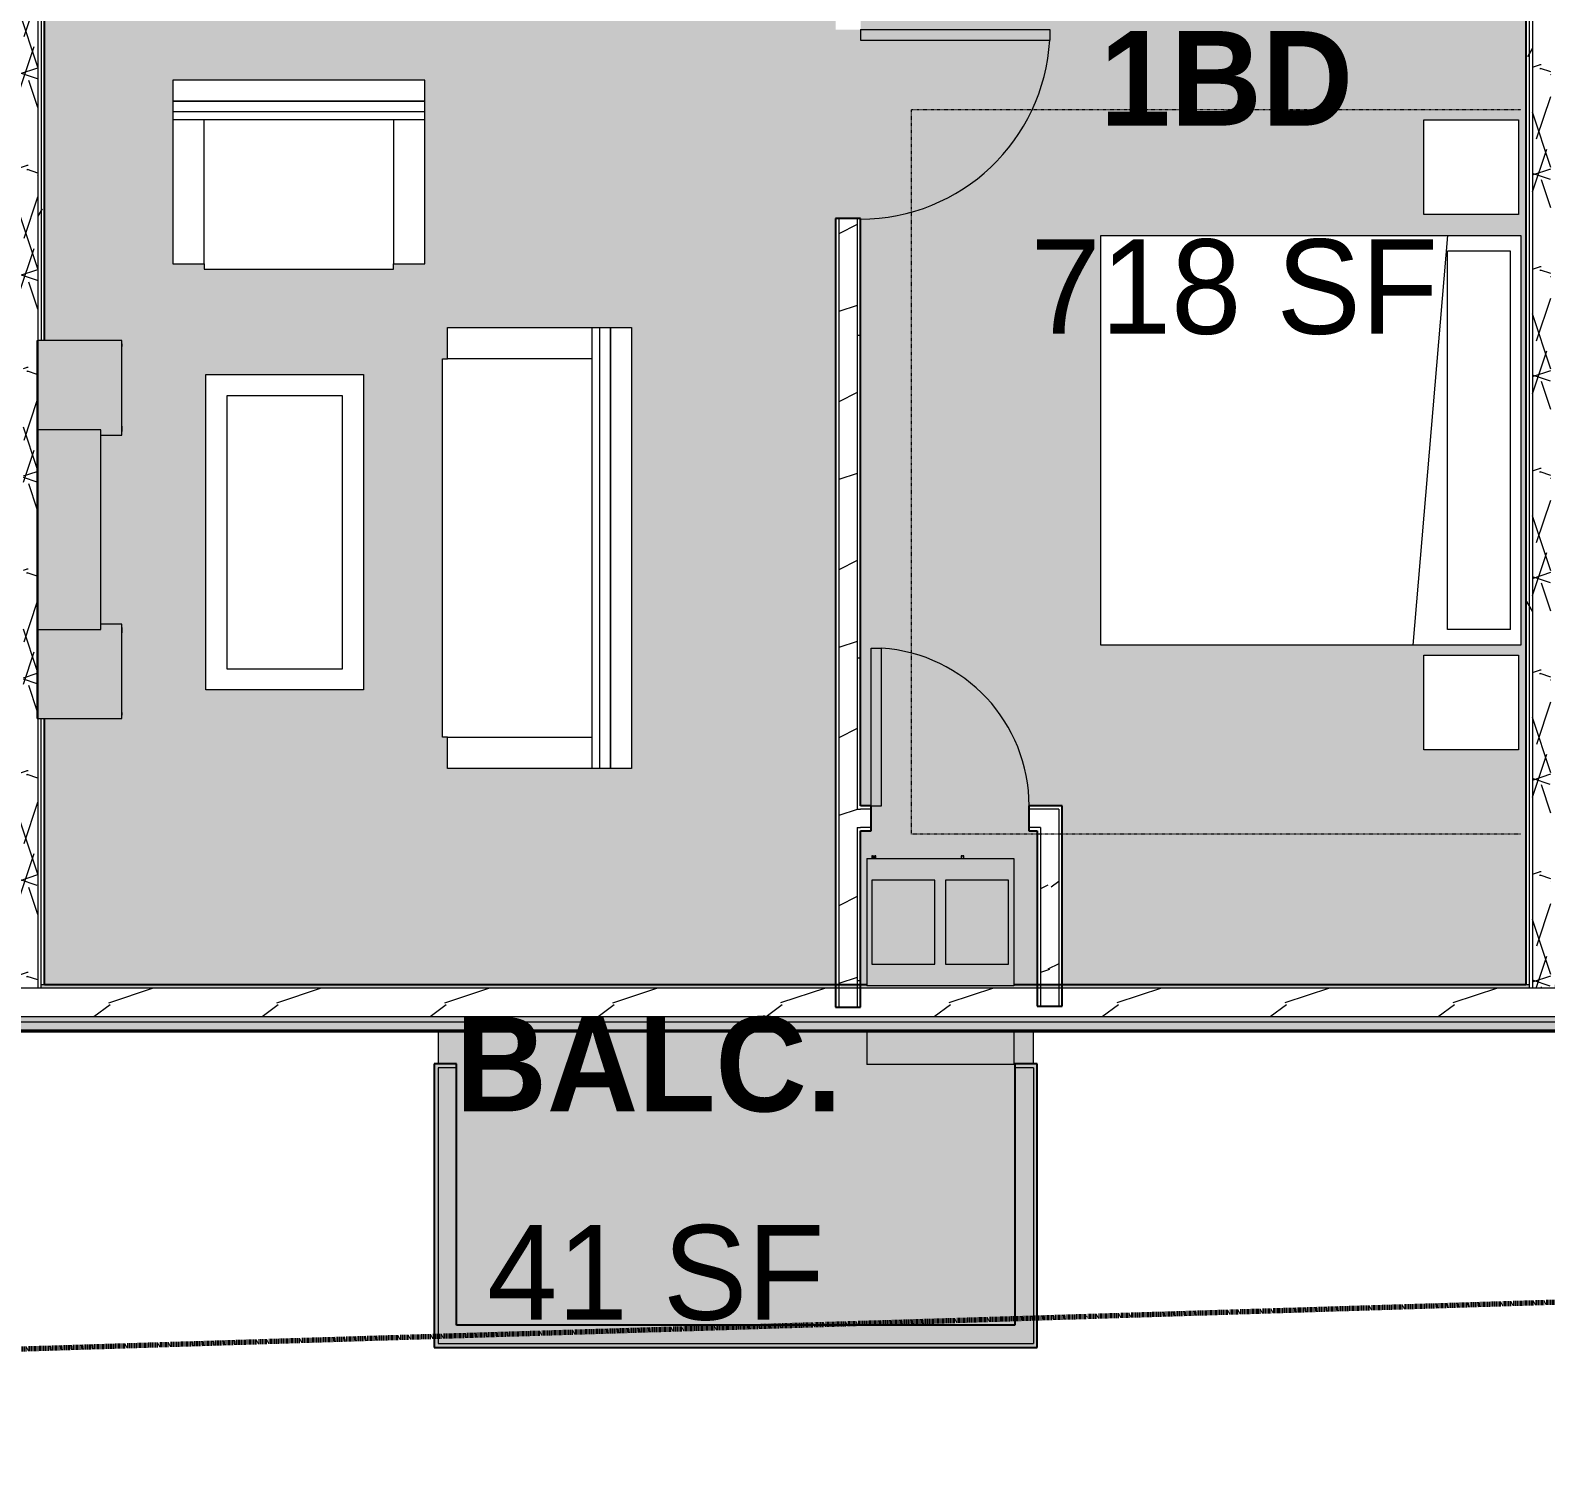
# Model space of a CAD drawing. Header units: inches. Extents: x -4414 to -113, y 9396 to 12816.
# Drawn here: x -3136.8 to -2848.3, y 9891.7 to 10165 of the extents above; entities that cross this region are included whole.
import ezdxf

# ---------------------------------------------------------------- set-up
doc = ezdxf.new("R2010")
doc.units = ezdxf.units.IN
doc.header["$MEASUREMENT"] = 0
doc.linetypes.add('Dash 1_16_', pattern=[0.125, 0.0625, -0.0625])
doc.linetypes.add('Double Dash 3_8_', pattern=[1, 0.375, -0.125, 0.125, -0.125, 0.125, -0.125])
for name, color, linetype, lineweight in [('0-1', 7, 'Continuous', 5), ('0-2', 7, 'Continuous', 9), ('A-AREA-IDEN', 2, 'Continuous', 9), ('A-AREA-PATT-6', 41, 'Continuous', 9), ('A-DOOR-1', 7, 'Continuous', 9), ('A-DOOR-2', 90, 'Continuous', 13), ('A-FLOR', 192, 'Continuous', 9), ('A-FLOR-3', 192, 'Continuous', 5), ('A-WALL', 113, 'Continuous', 9), ('A-WALL-3', 250, 'Continuous', 25), ('A-WALL-4', 7, 'Continuous', 9), ('A-WALL-5', 113, 'Continuous', 5), ('A-WALL-6', 113, 'Continuous', 25), ('A-WALL-PATT-1', 8, 'Continuous', 9), ('A-WALL-PATT-2', 7, 'Continuous', 9), ('A-WALL-PATT-3', 111, 'Continuous', 9), ('C-PROP-LINE', 91, 'Double Dash 3_8_', 70), ('I-FURN', 30, 'Continuous', 9), ('I-FURN-1', 7, 'Continuous', 9), ('I-FURN-3', 8, 'Continuous', 9), ('I-FURN-HDLN-1', 9, 'Dash 1_16_', 9), ('I-WALL-1', 2, 'Continuous', 25), ('M-EQPM-1', 8, 'Continuous', 9), ('M-EQPM-2', 7, 'Continuous', 9)]:
    doc.layers.add(name, color=color, linetype=linetype, lineweight=lineweight)
doc.layers.add('A-AREA-PATT-1', color=7, linetype='Continuous', lineweight=9, transparency=0.9)
doc.styles.add('Century Gothic', font='ufonts.com_century-gothic.ttf', dxfattribs={"height": 18})
doc.styles.add('Century Gothic_B', font='GOTHICB.TTF', dxfattribs={"height": 18})
pattern_1 = [(0, (0, 0), (61.44, 15.36), [2.534, -43.546, 2.534, -43.546, -245.76]), (0, (0, 0), (61.44, 15.36), [-92.16, 2.534, -89.626, 2.534, -43.546, -107.52]), (0, (0, 0), (61.44, 15.36), [-230.4, 2.534, -28.186, 2.534, -74.266]), (120, (23.04, 7.68), (-44.02215, 45.5286), [2.534, -43.546, 2.534, -43.546, -245.76]), (120, (23.04, 7.68), (-44.02215, 45.5286), [-92.16, 2.534, -89.626, 2.534, -43.546, -107.52]), (120, (23.04, 7.68), (-44.02215, 45.5286), [-230.4, 2.534, -28.186, 2.534, -74.266]), (240, (30.72, 38.4), (-17.41785, -60.8886), [2.534, -43.546, 2.534, -43.546, -245.76]), (240, (30.72, 38.4), (-17.41785, -60.8886), [-92.16, 2.534, -89.626, 2.534, -43.546, -107.52]), (240, (30.72, 38.4), (-17.41785, -60.8886), [-230.4, 2.534, -28.186, 2.534, -74.266])]
pattern_2 = [(216.87, (12.795, 31.987), (95.9612857, 63.9749714), [15.994, -143.942]), (206.565, (31.987, 22.391), (-31.986981, -31.986924), [35.763, -35.763]), (198.435, (31.987, 6.397), (-63.974746, -31.987128), [20.231, -80.922])]
pattern_3 = [(161.57, (0.96, 0.96), (-7.6802237, -0.0009796), [0, -54.643, 6.067, 0]), (18.43, (-0.96, 0.96), (-7.6802237, 0.0009796), [0, -54.643, 6.067, 0]), (108.43, (0.96, 0.96), (3.8382953, -19.2013653), [18.211, -42.499]), (71.57, (-0.96, 0.96), (3.8382953, 19.2013653), [18.211, -42.499])]

# ---------------------------------------------------------------- blocks, each defined once
blk = doc.blocks.new('Bed-Standard - King 78_ x 80_-V8-FLOOR PLAN - 3RD FLOOR')
at = {"layer": 'I-FURN-1'}
for p, q in [((-28.31, 41.8), (49.69, 41.8)), ((-28.31, -38.2), (-28.31, 41.8)), ((49.69, 41.8), (49.69, -38.2)), ((49.69, -24.2), (-28.31, -17.63)), ((-25.31, -24.2), (46.69, -24.2)), ((-25.31, -36.2), (-25.31, -24.2)), ((46.69, -36.2), (46.69, -24.2)), ((-25.31, -36.2), (46.69, -36.2)), ((49.69, -38.2), (-28.31, -38.2))]:
    blk.add_line(p, q, dxfattribs=at)
at = {"layer": 'I-FURN-HDLN-1'}
for p, q in [((-64.31, 77.8), (73.69, 77.8)), ((-64.31, -38.2), (-64.31, 77.8)), ((73.69, 77.8), (73.69, -38.2))]:
    blk.add_line(p, q, dxfattribs=at)
blk = doc.blocks.new('Table-Night Stand - 18_ x 18_ x 24_-1372838-FLOOR PLAN - 3RD FLOOR')
at = {"layer": 'I-FURN-1'}
for p, q in [((0.15, 0), (18.15, 0)), ((0.15, -18), (0.15, 0)), ((18.15, 0), (18.15, -18)), ((18.15, -18), (0.15, -18))]:
    blk.add_line(p, q, dxfattribs=at)
blk = doc.blocks.new('Single-Flush - 36_ x 84_-1372824-FLOOR PLAN - 3RD FLOOR')
at = {"layer": 'A-DOOR-1'}
blk.add_arc((18, -2.37), 36.07, 180, 266.8211, dxfattribs=at)
at = {"layer": 'A-DOOR-2'}
for p, q in [((16, -2.37), (16, -38.39)), ((18, -2.37), (16, -2.37)), ((18, -2.37), (18, -38.39)), ((18, -38.39), (16, -38.39))]:
    blk.add_line(p, q, dxfattribs=at)
blk = doc.blocks.new('HVAC_SPVU_AlliedAir_MGE4 - HVAC_SPVU_AlliedAir_MGE4-V24-FLOOR PLAN - 3RD FLOOR')
at = {"layer": 'M-EQPM-1'}
h = blk.add_hatch(color=256, dxfattribs=at)
h.paths.add_polyline_path([(-14, -12.12), (14, -12.12), (14, 12.13), (-14, 12.13), (-14, -9.12)], flags=0)
h.paths.add_polyline_path([(1, -8), (1, 8), (13, 8), (13, -8), (1.09, -8)], flags=0)
h.paths.add_polyline_path([(-1, -8), (-13, -8), (-13, 8), (-1, 8)], flags=0)
for points in [[(-12.89, 12.13), (-12.36, 12.13), (-12.44, 12.63), (-12.89, 12.63), (-12.89, 12.41)], [(4.25, 12.13), (4.31, 12.13), (4.25, 12.63), (4.19, 12.63), (4.19, 12.13)], [(-14, -27.12), (14, -27.12), (14, -20.81), (-14, -20.81)]]:
    blk.add_hatch(color=256, dxfattribs=at).paths.add_polyline_path(points, flags=0)
h = blk.add_hatch(color=256, dxfattribs=at)
h.paths.add_polyline_path([(-1, -8), (-1, 8), (-13, 8), (-13, -8)], flags=0)
h.paths.add_polyline_path([(1, -8), (13, -8), (13, 8), (1, 8)], flags=0)
at = {"layer": 'M-EQPM-2'}
for p, q in [((-14, 12.13), (14, 12.13)), ((-14, 12.13), (-14, -12.12)), ((-13, 12.63), (-13, 12.13)), ((-12.89, 12.63), (-13, 12.63)), ((-13, 12.63), (-12.25, 12.63)), ((-12.25, 12.63), (-12.36, 12.63)), ((-12.25, 12.13), (-12.25, 12.63)), ((4, 12.63), (4, 12.13)), ((4.19, 12.63), (4, 12.63)), ((4, 12.63), (4.5, 12.63)), ((4.5, 12.63), (4.31, 12.63)), ((4.5, 12.13), (4.5, 12.63)), ((14, 12.13), (14, -12.12)), ((-1, 8), (-13, 8)), ((-13, 8), (-13, -8)), ((-1, -8), (-1, 8)), ((13, 8), (1, 8)), ((1, 8), (1, -8)), ((13, -8), (13, 8)), ((-13, -8), (-1, -8)), ((1, -8), (13, -8)), ((14, -12.12), (-14, -12.12)), ((-14, -20.81), (-14, -27.12)), ((14, -20.81), (14, -27.12)), ((14, -27.12), (-14, -27.12))]:
    blk.add_line(p, q, dxfattribs=at)
blk = doc.blocks.new('Single-Flush - 30_ x 80_-1421383-FLOOR PLAN - 3RD FLOOR')
at = {"layer": 'A-DOOR-1'}
blk.add_arc((15, -2.375), 30.067, 180, 266.18593, dxfattribs=at)
at = {"layer": 'A-DOOR-2'}
for p, q in [((13, -2.375), (13, -32.375)), ((15, -2.375), (13, -2.375)), ((15, -2.375), (15, -32.375)), ((15, -32.375), (13, -32.375))]:
    blk.add_line(p, q, dxfattribs=at)
blk = doc.blocks.new('Entertainment_Center_14771 - Entertainment_Center_14771-V55-FLOOR PLAN - 3RD FLOOR')
at = {"layer": 'I-FURN-3'}
for points in [[(-18, 6.56), (-18, 10), (-36, 10), (-36, -6), (-19, -6), (-19, 6), (-18, 6)], [(-18.66, 10), (-18.66, 10.03), (-19, 10)], [(36, -5.38), (36, 10), (18, 10), (18, 6), (19, 6), (19, -6), (36, -6)], [(19.66, 10), (19.66, 10.03), (19.27, 10)], [(19, 6), (-19, 6), (-19, -6), (19, -6)], [(-19, -6), (-36, -6), (-36, -6.13), (-19, -6.13)], [(19, -6), (-19, -6), (-19, -6.13), (19, -6.13)], [(36, -6), (19, -6), (19, -6.13), (36, -6.13)]]:
    blk.add_hatch(color=256, dxfattribs=at).paths.add_polyline_path(points, flags=0)
at = {"layer": 'I-FURN-1'}
for p, q in [((-18, 10), (-36, 10)), ((-36, 10), (-36, -6)), ((-34.85, 10.03), (-35.34, 10.03)), ((-34.85, 10.03), (-35.34, 10.03)), ((-34.85, 10), (-34.85, 10.03)), ((-34.85, 10), (-34.85, 10.03)), ((-18.66, 10.03), (-19.66, 10.03)), ((-19.66, 10.03), (-19.66, 10)), ((-18.66, 10), (-18.66, 10.03)), ((-18, 6), (-18, 10)), ((36, 10), (18, 10)), ((18, 10), (18, 6)), ((18.66, 10.03), (18.66, 10)), ((19.66, 10.03), (18.66, 10.03)), ((19.66, 10), (19.66, 10.03)), ((35.34, 10.03), (34.85, 10.03)), ((34.85, 10.03), (34.85, 10)), ((35.34, 10.03), (34.85, 10.03)), ((34.85, 10.03), (34.85, 10)), ((36, -6), (36, 10)), ((19, 6), (-19, 6)), ((-19, 6), (-19, -6)), ((19, -6), (19, 6)), ((-36, -6), (-19, -6)), ((-36, -6.13), (-36, -6)), ((-36, -6), (-19, -6)), ((-19, -6.13), (-36, -6.13)), ((-19, -6), (19, -6)), ((-19, -6.13), (-19, -6)), ((-19, -6), (19, -6)), ((19, -6.13), (-19, -6.13)), ((19, -6), (36, -6)), ((19, -6), (19, -6.13)), ((19, -6), (36, -6)), ((36, -6.13), (19, -6.13)), ((36, -6.13), (36, -6))]:
    blk.add_line(p, q, dxfattribs=at)
blk = doc.blocks.new('Couch-Both_Arms-Generic - 1-1372852-FLOOR PLAN - 3RD FLOOR')
at = {"layer": 'I-FURN'}
for p, q in [((-42, 17.5), (-36, 17.5)), ((-42, -10), (-42, 17.5)), ((-36, 18.5), (36, 18.5)), ((-36, 17.5), (-36, 18.5)), ((-36, 17.5), (-36, -10)), ((36, 18.5), (36, 17.5)), ((36, 17.5), (42, 17.5)), ((36, -10), (36, 17.5)), ((42, 17.5), (42, -10)), ((-42, -10), (42, -10)), ((-42, -13.5), (-42, -10)), ((-42, -11.5), (42, -11.5)), ((42, -10), (42, -13.5)), ((-42, -13.5), (42, -13.5)), ((42, -13.5), (-42, -13.5))]:
    blk.add_line(p, q, dxfattribs=at)
at = {"layer": 'I-FURN-1'}
for p, q in [((-42, -17.5), (-42, -13.5)), ((42, -13.5), (42, -17.5)), ((42, -17.5), (-42, -17.5))]:
    blk.add_line(p, q, dxfattribs=at)
blk = doc.blocks.new('Table-Coffee - one-1372853-FLOOR PLAN - 3RD FLOOR')
at = {"layer": 'I-FURN-1'}
for p, q in [((-29.28, 11.25), (30.72, 11.25)), ((-29.28, -18.75), (-29.28, 11.25)), ((30.72, 11.25), (30.72, -18.75)), ((26.72, 7.25), (-25.28, 7.25)), ((-25.28, 7.25), (-25.28, -14.75)), ((26.72, -14.75), (26.72, 7.25)), ((-25.28, -14.75), (26.72, -14.75)), ((30.72, -18.75), (-29.28, -18.75))]:
    blk.add_line(p, q, dxfattribs=at)
blk = doc.blocks.new('Couch-Both_Arms-Generic - 2-1352635-FLOOR PLAN - 3RD FLOOR')
at = {"layer": 'I-FURN'}
for p, q in [((-24, 13.5), (24, 13.5)), ((24, 13.5), (-24, 13.5)), ((-24, 13.5), (-24, 10)), ((24, 10), (24, 13.5)), ((-24, 11.5), (24, 11.5)), ((-24, 10), (-24, -17.5)), ((-24, 10), (24, 10)), ((-18, -17.5), (-18, 10)), ((18, 10), (18, -17.5)), ((24, -17.5), (24, 10)), ((-24, -17.5), (-18, -17.5)), ((-18, -17.5), (-18, -18.5)), ((-18, -18.5), (18, -18.5)), ((18, -18.5), (18, -17.5)), ((18, -17.5), (24, -17.5))]:
    blk.add_line(p, q, dxfattribs=at)
at = {"layer": 'I-FURN-1'}
for p, q in [((24, 17.5), (-24, 17.5)), ((-24, 17.5), (-24, 13.5)), ((24, 13.5), (24, 17.5))]:
    blk.add_line(p, q, dxfattribs=at)
blk = doc.blocks.new('1750 Ox - Unit Layouts_rvt-1-FLOOR PLAN - 3RD FLOOR')
at = {"layer": 'A-WALL-PATT-1'}
h = blk.add_hatch(dxfattribs=at)
h.set_pattern_fill('FP_1', color=256, style=0, pattern_type=2)
h.set_pattern_definition(pattern_2)
h.paths.add_polyline_path([(-2982.9, 9982.63), (-2982.56, 9982.63), (-2982.46, 9983.25), (-2979.4, 9983.25), (-2979.4, 10129.11), (-2982.9, 10129.11), (-2982.9, 9986.07)], flags=0)
h.paths.add_polyline_path([(-2982.9, 10165.11), (-2979.4, 10165.11), (-2979.4, 10241.64), (-2982.9, 10241.64), (-2982.9, 10222.88)], flags=0)
h = blk.add_hatch(dxfattribs=at)
h.set_pattern_fill('FP_1', color=256, style=0, pattern_type=2)
h.set_pattern_definition(pattern_2)
h.paths.add_polyline_path([(-2941, 9983.25), (-2941, 10013.21), (-2944.5, 10013.21), (-2944.5, 9983.25), (-2941.42, 9983.25)], flags=0)
at = {"layer": 'A-WALL-PATT-2'}
h = blk.add_hatch(dxfattribs=at)
h.set_pattern_fill('FP_2', color=256, style=0, pattern_type=2)
h.set_pattern_definition(pattern_1)
h.paths.add_polyline_path([(-2983.52, 9983.25), (-2982.9, 9983.25), (-2982.9, 10129.11), (-2983.52, 10129.11), (-2983.52, 9986.07)], flags=0)
h.paths.add_polyline_path([(-2983.52, 10165.11), (-2982.9, 10165.11), (-2982.9, 10245.14), (-2983.52, 10245.11), (-2983.52, 10205.19)], flags=0)
h = blk.add_hatch(dxfattribs=at)
h.set_pattern_fill('FP_2', color=256, style=0, pattern_type=2)
h.set_pattern_definition(pattern_1)
h.paths.add_polyline_path([(-2979.4, 9983.25), (-2978.77, 9983.25), (-2978.77, 10013.21), (-2979.4, 10013.21), (-2979.4, 9986.07)], flags=0)
h.paths.add_polyline_path([(-2979.4, 10016.71), (-2978.77, 10016.71), (-2978.77, 10129.11), (-2979.4, 10129.11), (-2979.4, 10050.65)], flags=0)
h.paths.add_polyline_path([(-2978.77, 10165.11), (-2978.77, 10168.74), (-2979.4, 10168.74), (-2979.4, 10165.11)], flags=0)
h.paths.add_polyline_path([(-2978.77, 10172.24), (-2978.77, 10205.19), (-2979.4, 10205.19), (-2979.4, 10172.24)], flags=0)
h.paths.add_polyline_path([(-2979.4, 10208.69), (-2978.77, 10208.69), (-2978.77, 10241.01), (-2979.4, 10241.01), (-2979.4, 10209.31)], flags=0)
at = {"layer": 'A-WALL-3'}
for p, q in [((-2978.77, 10129.11), (-2983.52, 10129.11)), ((-2983.52, 10129.11), (-2983.52, 9979)), ((-2978.77, 10017.34), (-2978.77, 10129.11)), ((-2976.75, 10017.34), (-2978.77, 10017.34)), ((-2976.75, 10012.59), (-2976.75, 10017.34)), ((-2940.37, 10017.34), (-2946.75, 10017.34)), ((-2946.75, 10017.34), (-2946.75, 10012.59)), ((-2940.37, 10016.71), (-2940.37, 10017.34)), ((-2940.37, 10012.59), (-2940.37, 10016.71)), ((-2978.77, 9979), (-2978.77, 10012.59)), ((-2978.77, 10012.59), (-2976.75, 10012.59)), ((-2946.75, 10012.59), (-2945.12, 10012.59)), ((-2945.12, 10012.59), (-2945.12, 9979.19)), ((-2940.37, 9979.19), (-2940.37, 10012.59)), ((-2983.52, 9979), (-2978.77, 9979)), ((-2945.12, 9979.19), (-2940.37, 9979.19))]:
    blk.add_line(p, q, dxfattribs=at)
at = {"layer": 'A-WALL-4'}
for p, q in [((-2982.9, 10129.11), (-2982.9, 9979)), ((-2979.4, 10129.11), (-2979.4, 10016.71)), ((-2979.4, 10016.71), (-2978.77, 10016.71)), ((-2976.75, 10016.71), (-2978.77, 10016.71)), ((-2941, 10016.71), (-2946.75, 10016.71)), ((-2941, 10016.71), (-2941, 10013.21)), ((-2979.4, 10013.21), (-2979.4, 9979)), ((-2979.4, 10013.21), (-2978.77, 10013.21)), ((-2976.75, 10013.21), (-2978.77, 10013.21)), ((-2944.5, 10013.21), (-2946.75, 10013.21)), ((-2944.5, 10013.21), (-2944.5, 10012.59)), ((-2941, 10013.21), (-2941, 10012.59)), ((-2944.5, 10012.59), (-2944.5, 9979.19)), ((-2941, 10012.59), (-2941, 9979.19))]:
    blk.add_line(p, q, dxfattribs=at)
at = {"layer": '0-2'}
for name, p, rotation in [('Single-Flush - 36_ x 84_-1372824-FLOOR PLAN - 3RD FLOOR', (-2981.15, 10147.11), 89.99999999999925), ('Bed-Standard - King 78_ x 80_-V8-FLOOR PLAN - 3RD FLOOR', (-2891.25, 10076.23), 89.99999999999932), ('Table-Night Stand - 18_ x 18_ x 24_-1372838-FLOOR PLAN - 3RD FLOOR', (-2871.54, 10129.77), 89.99999999999932), ('Couch-Both_Arms-Generic - 1-1372852-FLOOR PLAN - 3RD FLOOR', (-3039.87, 10066.41), 90.00000000000603), ('Entertainment_Center_14771 - Entertainment_Center_14771-V55-FLOOR PLAN - 3RD FLOOR', (-3129.37, 10069.92), 270.0000000000037), ('Table-Coffee - one-1372853-FLOOR PLAN - 3RD FLOOR', (-3084.63, 10070.13), 270.0000000000022), ('Single-Flush - 30_ x 80_-1421383-FLOOR PLAN - 3RD FLOOR', (-2961.75, 10014.96), 180), ('Table-Night Stand - 18_ x 18_ x 24_-1372838-FLOOR PLAN - 3RD FLOOR', (-2871.54, 10027.84), 89.99999999999932)]:
    blk.add_blockref(name, p, dxfattribs=dict(at, rotation=rotation))
for name, p in [('Couch-Both_Arms-Generic - 2-1352635-FLOOR PLAN - 3RD FLOOR', (-3085.7, 10137.98)), ('HVAC_SPVU_AlliedAir_MGE4 - HVAC_SPVU_AlliedAir_MGE4-V24-FLOOR PLAN - 3RD FLOOR', (-2963.6, 9995.19))]:
    blk.add_blockref(name, p, dxfattribs=at)
blk = doc.blocks.new('Family - ___-1749192-FLOOR PLAN - 3RD FLOOR')
at = {"layer": 'C-PROP-LINE'}
blk.add_line((-3866.79, 9891.7), (-711.99, 9988.04), dxfattribs=at)

msp = doc.modelspace()

# ---------------------------------------------------------------- hatches: boundary and pattern name
at = {"layer": 'A-AREA-PATT-1'}
msp.add_hatch(color=256, dxfattribs=at).paths.add_polyline_path([(-2962.5084, 9918.4394), (-2949.3737, 9918.4394), (-2949.3737, 9968.1894), (-2947.2487, 9968.1894), (-2947.2487, 9974.3769), (-2949.5987, 9974.3769), (-2949.5987, 9968.0644), (-2977.5987, 9968.0644), (-2977.5987, 9974.3769), (-3057.8237, 9974.3769), (-3057.8237, 9968.1894), (-3055.6987, 9968.1894), (-3055.6987, 9918.4394)], flags=0)
at = {"layer": 'A-AREA-PATT-6'}
h = msp.add_hatch(color=256, dxfattribs=at)
h.paths.add_polyline_path([(-2936.7487, 9983.2519), (-2852.1237, 9983.2519), (-2852.1237, 10168.1144), (-2876.4987, 10168.1144), (-2876.4987, 10172.8644), (-2852.1237, 10172.8644), (-2852.1237, 10193.9144), (-2875.4987, 10193.9144), (-2875.4987, 10255.1644), (-2852.1237, 10255.1644), (-2852.1237, 10261.1882), (-2859.225, 10261.1882), (-2860.1894, 10261.3151), (-2861.0881, 10261.6874), (-2861.8598, 10262.2796), (-2862.452, 10263.0513), (-2862.8242, 10263.95), (-2862.9512, 10265.5426), (-2862.9512, 10266.3027), (-2865.9913, 10265.9356), (-2866.975, 10264.7633), (-2867.975, 10264.1965), (-2869.4845, 10263.8387), (-2870.975, 10263.6644), (-2872.9673, 10263.8387), (-2875.4987, 10264.5673), (-2876.975, 10265.1046), (-2878.975, 10266.0372), (-2880.975, 10267.4246), (-2881.975, 10268.4246), (-2882.475, 10269.2907), (-2882.975, 10270.6644), (-2882.975, 10271.6644), (-2882.475, 10273.0381), (-2881.975, 10273.9042), (-2880.975, 10274.9042), (-2878.975, 10276.2916), (-2876.975, 10277.2242), (-2874.975, 10277.9521), (-2872.9673, 10278.4901), (-2870.975, 10278.6644), (-2869.4845, 10278.4901), (-2868.975, 10278.4002), (-2867.975, 10278.1323), (-2866.975, 10277.5655), (-2865.975, 10276.3738), (-2862.9512, 10276.0261), (-2862.9512, 10277.4144), (-2862.8242, 10278.3788), (-2862.452, 10279.2775), (-2861.8598, 10280.0492), (-2861.0881, 10280.6414), (-2860.1894, 10281.0136), (-2859.0558, 10281.1406), (-2852.1237, 10281.1406), (-2852.1237, 10316.7894), (-2853.4987, 10316.7894), (-2853.4987, 10287.1644), (-2913.4987, 10287.1644), (-2913.4987, 10279.7644), (-2918.2487, 10279.7644), (-2918.2487, 10281.7644), (-2922.7763, 10281.7644), (-2922.7763, 10281.0144), (-2925.2763, 10281.0144), (-2925.2763, 10281.7644), (-2947.5263, 10281.7644), (-2947.5263, 10283.1394), (-2967.5263, 10283.1394), (-2967.5263, 10281.7644), (-2967.7763, 10281.6897), (-2967.7763, 10281.0144), (-2970.2763, 10281.0144), (-2970.2763, 10281.7644), (-2979.5539, 10281.7644), (-2979.5539, 10317.1644), (-2978.1237, 10317.1644), (-2978.1237, 10376.7894), (-2979.1237, 10376.7894), (-2979.1237, 10377.7894), (-2981.1237, 10377.7894), (-2981.1237, 10379.7269), (-3017.1237, 10379.7269), (-3017.1237, 10377.7894), (-3019.1237, 10377.7894), (-3019.1237, 10376.7894), (-3075.3039, 10376.7894), (-3075.3039, 10375.1644), (-3039.5539, 10375.1644), (-3039.5539, 10345.1644), (-3075.3039, 10345.1644), (-3075.3039, 10353.1644), (-3111.5539, 10353.1644), (-3111.5539, 10338.6342), (-3111.1789, 10338.6342), (-3111.1789, 10314.6342), (-3111.5539, 10314.6342), (-3111.5539, 10283.5394), (-3053.5539, 10283.5394), (-3053.5006, 10285.0208), (-3053.357, 10285.1644), (-3052.4609, 10285.1855), (-3052.4609, 10285.4144), (-3049.8378, 10285.4144), (-3049.8378, 10285.6644), (-3049.2472, 10285.6644), (-3049.2472, 10285.4144), (-3048.6567, 10285.4144), (-3048.6567, 10285.6644), (-3048.0661, 10285.6644), (-3048.0661, 10285.4144), (-3047.4756, 10285.4144), (-3047.4756, 10285.6644), (-3046.885, 10285.6644), (-3046.885, 10285.4144), (-3046.2945, 10285.4144), (-3046.2945, 10285.6644), (-3045.7039, 10285.6644), (-3045.7039, 10285.4144), (-3036.2146, 10285.4144), (-3036.2146, 10285.6644), (-3034.5098, 10285.6644), (-3034.5098, 10285.4144), (-3030.6468, 10285.4144), (-3030.6468, 10285.1644), (-3029.7507, 10285.1644), (-3029.5539, 10284.9675), (-3029.5539, 10283.5394), (-3022.0024, 10283.5394), (-3022.0024, 10247.5394), (-3038.9002, 10247.5394), (-3038.9002, 10236.6323), (-3055.4002, 10236.6323), (-3055.4002, 10247.5394), (-3062.9002, 10247.5394), (-3062.9002, 10236.6323), (-3079.4002, 10236.6323), (-3079.4002, 10247.5394), (-3086.9002, 10247.5394), (-3086.9002, 10236.6323), (-3103.4002, 10236.6323), (-3103.4002, 10247.5394), (-3134.1237, 10247.5394), (-3134.1237, 10105.9247), (-3119.3737, 10105.9247), (-3119.3737, 10087.9247), (-3123.3737, 10087.9247), (-3123.3737, 10051.9247), (-3119.3737, 10051.9247), (-3119.3737, 10033.9247), (-3134.1237, 10033.9247), (-3134.1237, 9983.2519), (-2983.5237, 9983.2519), (-2983.5237, 10129.1144), (-2978.7737, 10129.1144), (-2978.7737, 10017.3394), (-2976.7487, 10017.3394), (-2976.7487, 10012.5894), (-2978.7737, 10012.5894), (-2978.7737, 9983.2519), (-2977.5987, 9983.2519), (-2977.5987, 10007.3144), (-2976.4889, 10007.3144), (-2976.4112, 10007.8144), (-2975.9586, 10007.8144), (-2975.9586, 10007.3144), (-2959.4134, 10007.3144), (-2959.3487, 10007.8144), (-2959.284, 10007.8144), (-2959.284, 10007.3144), (-2949.5987, 10007.3144), (-2949.5987, 9983.2519), (-2945.1237, 9983.2519), (-2945.1237, 10012.5894), (-2946.7487, 10012.5894), (-2946.7487, 10017.3394), (-2940.3737, 10017.3394), (-2940.3737, 9983.2519), (-2937.2482, 9983.2519)], flags=0)
h.paths.add_polyline_path([(-3057.3737, 10024.4144), (-3057.3737, 10030.4144), (-3058.3737, 10030.4144), (-3058.3737, 10102.4144), (-3057.3737, 10102.4144), (-3057.3737, 10108.4144), (-3022.3737, 10108.4144), (-3022.3737, 10024.4144), (-3046.7639, 10024.4144)], flags=0)
h.paths.add_polyline_path([(-2853.5436, 10027.9869), (-2871.5436, 10027.9869), (-2871.5436, 10045.9869), (-2853.5436, 10045.9869)], flags=0)
h.paths.add_polyline_path([(-3077.9612, 10039.4144), (-3103.3737, 10039.4144), (-3103.3737, 10099.4144), (-3073.3737, 10099.4144), (-3073.3737, 10039.4144)], flags=0)
h.paths.add_polyline_path([(-2853.0436, 10047.9187), (-2933.0436, 10047.9187), (-2933.0436, 10125.9187), (-2853.0436, 10125.9187), (-2853.0436, 10050.6518)], flags=0)
h.paths.add_polyline_path([(-3067.6987, 10119.4776), (-3103.6987, 10119.4776), (-3103.6987, 10120.4776), (-3109.6987, 10120.4776), (-3109.6987, 10155.4776), (-3061.6987, 10155.4776), (-3061.6987, 10120.4776), (-3067.6987, 10120.4776)], flags=0)
h.paths.add_polyline_path([(-2853.5436, 10129.9187), (-2871.5436, 10129.9187), (-2871.5436, 10147.9187), (-2853.5436, 10147.9187), (-2853.5436, 10136.7653)], flags=0)
h.paths.add_polyline_path([(-2978.7737, 10165.1144), (-2983.5237, 10165.1144), (-2983.5237, 10245.7644), (-2969.2487, 10245.7644), (-2969.2487, 10246.5144), (-2966.7487, 10246.5144), (-2966.7487, 10245.7644), (-2944.4987, 10245.7644), (-2944.4987, 10244.3894), (-2924.4987, 10244.3894), (-2924.4987, 10245.7644), (-2924.2487, 10245.7644), (-2924.2487, 10246.5144), (-2921.7487, 10246.5144), (-2921.7487, 10245.7644), (-2918.2487, 10245.7644), (-2918.2487, 10247.7644), (-2913.4987, 10247.7644), (-2913.4987, 10172.8644), (-2910.4987, 10172.8644), (-2910.4987, 10168.1144), (-2921.7487, 10168.1144), (-2921.7487, 10167.3644), (-2924.2487, 10167.3644), (-2924.2487, 10168.1144), (-2924.4987, 10168.1144), (-2924.4987, 10169.4894), (-2944.4987, 10169.4894), (-2944.4987, 10168.1144), (-2966.7487, 10168.1144), (-2966.7487, 10167.3644), (-2969.2487, 10167.3644), (-2969.2487, 10168.1144), (-2978.7737, 10168.1144), (-2978.7737, 10167.3644)], flags=0)
h.paths.add_polyline_path([(-2946.4987, 10169.4894), (-2946.4987, 10170.8644), (-2924.4987, 10170.8644), (-2924.4987, 10172.8644), (-2924.2487, 10172.8644), (-2924.2487, 10173.6144), (-2921.7487, 10173.6144), (-2921.7487, 10172.8644), (-2918.2487, 10172.8644), (-2918.2487, 10204.5644), (-2978.7737, 10204.5644), (-2978.7737, 10172.8644), (-2969.2487, 10172.8644), (-2969.2487, 10173.6144), (-2966.7487, 10173.6144), (-2966.7487, 10172.8644), (-2966.4987, 10172.8644), (-2966.4987, 10169.4894), (-2958.2082, 10169.4894)], flags=0)
h.paths.add_polyline_path([(-2978.7737, 10209.3144), (-2918.2487, 10209.3144), (-2918.2487, 10241.0144), (-2921.7487, 10241.0144), (-2921.7487, 10240.2644), (-2924.2487, 10240.2644), (-2924.2487, 10241.0144), (-2924.4987, 10241.0144), (-2924.4987, 10243.0144), (-2946.4987, 10243.0144), (-2946.4987, 10244.3894), (-2966.4987, 10244.3894), (-2966.4987, 10241.0144), (-2966.7487, 10241.0144), (-2966.7487, 10240.2644), (-2969.2487, 10240.2644), (-2969.2487, 10241.0144), (-2978.7737, 10241.0144), (-2978.7737, 10222.8788)], flags=0)
h.paths.add_polyline_path([(-2933.3625, 10283.1394), (-2925.5263, 10283.1394), (-2925.5263, 10286.5144), (-2925.2763, 10286.5144), (-2925.2763, 10287.2644), (-2922.7763, 10287.2644), (-2922.7763, 10286.5144), (-2918.2487, 10286.5144), (-2918.2487, 10316.7894), (-2974.8039, 10316.7894), (-2974.8039, 10286.5144), (-2970.2763, 10286.5144), (-2970.2763, 10287.2644), (-2967.7763, 10287.2644), (-2967.7763, 10286.5144), (-2967.5263, 10286.5144), (-2967.5263, 10284.5144), (-2945.5263, 10284.5144), (-2945.5263, 10283.1394)], flags=0)
h.paths.add_polyline_path([(-2933.3625, 10288.0987), (-2949.0436, 10288.0987), (-2949.0436, 10314.0987), (-2924.0436, 10314.0987), (-2924.0436, 10288.0987)], flags=0)
h.paths.add_polyline_path([(-2981.1237, 10341.7894), (-2982.8737, 10341.7894), (-2982.8737, 10377.7894), (-2981.1237, 10377.7894), (-2981.1237, 10352.0491)], flags=0)
at = {"layer": 'A-FLOR-3'}
h = msp.add_hatch(color=256, dxfattribs=at)
h.paths.add_polyline_path([(-2945.8737, 9968.1894), (-2945.8737, 9974.3769), (-2947.2487, 9974.3769), (-2947.2487, 9968.1894)], flags=0)
h.paths.add_polyline_path([(-3057.8237, 9968.1894), (-3057.8237, 9974.3769), (-3059.1987, 9974.3769), (-3059.1987, 9968.1894)], flags=0)
at = {"layer": 'A-WALL'}
for points in [[(-2070.7987, 9974.3769), (-2062.1738, 9974.3769), (-2062.1737, 9974.6269), (-3866.7237, 9974.6269), (-3866.7237, 9974.3769), (-2073.5592, 9974.3769)], [(-3055.6987, 9914.9394), (-3055.6987, 9967.4394), (-3059.1987, 9967.4394), (-3059.1987, 9914.9394)], [(-2945.8737, 9914.1894), (-2945.1237, 9914.1894), (-2945.1237, 9968.1894), (-2949.3737, 9968.1894), (-2949.3737, 9967.4394), (-2945.8737, 9967.4394), (-2945.8737, 9914.9394)], [(-3055.6987, 9914.9394), (-2949.3737, 9914.9394), (-2949.3737, 9918.4394), (-3055.6987, 9918.4394)]]:
    msp.add_hatch(color=256, dxfattribs=at).paths.add_polyline_path(points, flags=0)
at = {"layer": 'A-WALL-5'}
for points in [[(-2945.8737, 9974.6269), (-2063.6737, 9974.6269), (-2063.6737, 9976.1269), (-3866.4737, 9976.1269), (-3866.4737, 9974.6269), (-2962.5084, 9974.6269)], [(-3059.1987, 9914.1894), (-3059.1987, 9967.4394), (-3055.6987, 9967.4394), (-3055.6987, 9968.1894), (-3059.9487, 9968.1894), (-3059.9487, 9914.1894)], [(-2945.8737, 9914.9394), (-2945.8737, 9967.4394), (-2949.3737, 9967.4394), (-2949.3737, 9914.9394)], [(-2962.5084, 9914.1894), (-2945.8737, 9914.1894), (-2945.8737, 9914.9394), (-3059.1987, 9914.9394), (-3059.1987, 9914.1894), (-3055.6987, 9914.1894)]]:
    msp.add_hatch(color=256, dxfattribs=at).paths.add_polyline_path(points, flags=0)
at = {"layer": 'A-WALL-PATT-3'}
h = msp.add_hatch(dxfattribs=at)
h.set_pattern_fill('FP_9', color=256, style=0, pattern_type=2)
h.set_pattern_definition(pattern_3)
h.paths.add_polyline_path([(-3137.3836, 9982.6269), (-3135.3737, 9982.6269), (-3135.3737, 10033.9247), (-3135.4987, 10033.9247), (-3135.4987, 10105.9247), (-3135.3737, 10105.9247), (-3135.3737, 10247.5394), (-3136.6024, 10247.5394), (-3136.6024, 10283.5394), (-3135.5539, 10283.5394), (-3135.5539, 10377.1644), (-3135.3737, 10377.1644), (-3135.3737, 10378.0394), (-3138.8737, 10378.0394), (-3138.8737, 10376.9244), (-3138.0686, 10376.9244), (-3138.0423, 10283.2994), (-3137.0201, 10283.2994), (-3137.0201, 10247.2994), (-3138.8737, 10247.2994), (-3138.8737, 10105.6847), (-3138.1237, 10105.6847), (-3138.1237, 10033.6847), (-3138.8737, 10033.6847), (-3138.8737, 9982.6269)], flags=0)
h = msp.add_hatch(dxfattribs=at)
h.set_pattern_fill('FP_2', color=256, style=0, pattern_type=2)
h.set_pattern_definition(pattern_1)
h.paths.add_polyline_path([(-3134.7487, 9982.6269), (-3134.8292, 10033.9247), (-3135.3737, 10033.9247), (-3135.3737, 9982.6269)], flags=0)
h.paths.add_polyline_path([(-3135.3737, 10105.9247), (-3134.7487, 10105.9247), (-3134.7487, 10247.5394), (-3135.3737, 10247.5394), (-3135.3737, 10136.7653)], flags=0)
h.paths.add_polyline_path([(-3135.1237, 10377.1644), (-3134.7487, 10377.1644), (-3134.7487, 10377.4144), (-3135.3737, 10377.4144), (-3135.3737, 10377.1644)], flags=0)
h = msp.add_hatch(dxfattribs=at)
h.set_pattern_fill('FP_2', color=256, style=0, pattern_type=2)
h.set_pattern_definition(pattern_1)
h.paths.add_polyline_path([(-2851.4987, 9983.2519), (-2851.4987, 10193.9144), (-2852.1237, 10193.9144), (-2852.1237, 9983.2519)], flags=0)
h.paths.add_polyline_path([(-2851.4987, 10255.1644), (-2851.4987, 10261.1882), (-2852.1237, 10261.1882), (-2852.1237, 10255.1644), (-2852.0083, 10255.1644)], flags=0)
h.paths.add_polyline_path([(-2852.0569, 10281.1406), (-2851.4987, 10281.1406), (-2851.4987, 10317.4144), (-2852.1237, 10317.4144), (-2852.1237, 10281.1406)], flags=0)
h.paths.add_polyline_path([(-2851.4987, 10322.1644), (-2851.4987, 10376.7894), (-2852.1237, 10376.7894), (-2852.1237, 10322.1644)], flags=0)
h = msp.add_hatch(dxfattribs=at)
h.set_pattern_fill('FP_2', color=256, style=0, pattern_type=2)
h.set_pattern_definition(pattern_1)
h.paths.add_polyline_path([(-2850.8737, 9982.6269), (-2850.8737, 10318.0394), (-2851.4987, 10318.0394), (-2851.4987, 9982.6269)], flags=0)
h.paths.add_polyline_path([(-2850.8737, 10321.5394), (-2850.8737, 10377.4144), (-2851.4987, 10377.4144), (-2851.4987, 10321.5394)], flags=0)
h = msp.add_hatch(dxfattribs=at)
h.set_pattern_fill('FP_9', color=256, style=0, pattern_type=2)
h.set_pattern_definition(pattern_3)
h.paths.add_polyline_path([(-2850.8726, 9982.6269), (-2847.3737, 9982.6269), (-2847.3737, 10378.0394), (-2850.8737, 10378.0394), (-2850.8737, 9982.6269)], flags=0)
h = msp.add_hatch(dxfattribs=at)
h.set_pattern_fill('FP_2', color=256, style=0, pattern_type=2)
h.set_pattern_definition(pattern_1)
h.paths.add_polyline_path([(-3134.7487, 9983.2519), (-3134.1237, 9983.2519), (-3134.1237, 10033.9247), (-3134.7487, 10033.9247)], flags=0)
h.paths.add_polyline_path([(-3134.7487, 10105.9247), (-3134.1237, 10105.9247), (-3134.1237, 10247.5394), (-3134.7487, 10247.5394), (-3134.7487, 10136.7653)], flags=0)
h = msp.add_hatch(dxfattribs=at)
h.set_pattern_fill('FP_1', color=256, style=0, pattern_type=2)
h.set_pattern_definition(pattern_2)
h.paths.add_polyline_path([(-2070.7987, 9977.1269), (-2070.1737, 9977.1269), (-2070.1737, 9982.6269), (-2851.4987, 9982.6269), (-3566.7862, 9982.6269), (-3566.7862, 9978.5644), (-3594.7862, 9978.5892), (-3594.7862, 9982.6269), (-3863.9737, 9982.6269), (-3863.9737, 9977.1269), (-2073.5592, 9977.1269)], flags=0)
h = msp.add_hatch(dxfattribs=at)
h.set_pattern_fill('FP_2', color=256, style=0, pattern_type=2)
h.set_pattern_definition(pattern_1)
h.paths.add_polyline_path([(-2073.5592, 9982.6269), (-2070.7987, 9982.6269), (-2070.7987, 9983.2519), (-2232.6322, 9983.2519), (-2232.6322, 9983.0644), (-2236.1322, 9983.0644), (-2236.1322, 9983.2519), (-2437.9237, 9983.2519), (-2437.8826, 9982.6269), (-2073.6295, 9982.6269)], flags=0)
h.paths.add_polyline_path([(-3058.3737, 9982.6269), (-2982.8987, 9982.6269), (-2982.8987, 9983.2519), (-3134.7487, 9983.2519), (-3134.7487, 9982.6269), (-3073.3737, 9982.6269)], flags=0)
h.paths.add_polyline_path([(-3858.4737, 9982.6269), (-3594.7862, 9982.6269), (-3594.7862, 9983.2519), (-3601.651, 9983.2519), (-3601.6737, 9983.2519), (-3664.9237, 9983.2519), (-3664.9237, 9983.0644), (-3668.4237, 9983.0644), (-3668.4237, 9983.2519), (-3858.4737, 9983.2519), (-3858.4737, 9982.861)], flags=0)
h.paths.add_polyline_path([(-3566.7862, 9982.6269), (-3427.4987, 9982.6269), (-3427.4987, 9983.2519), (-3566.7862, 9983.2519), (-3566.7862, 9983.0505)], flags=0)
h.paths.add_polyline_path([(-3422.7487, 9982.6269), (-3291.0802, 9982.6269), (-3291.1378, 9983.2519), (-3296.6487, 9983.2519), (-3296.6487, 9983.0644), (-3324.6487, 9983.0644), (-3324.6487, 9983.2519), (-3422.7487, 9983.2519)], flags=0)
h.paths.add_polyline_path([(-2445.1737, 9982.6269), (-2445.1737, 9983.2519), (-2561.8737, 9983.2519), (-2561.8737, 9982.6269), (-2496.1744, 9982.6269)], flags=0)
h.paths.add_polyline_path([(-2569.1237, 9982.6269), (-2569.1237, 9983.2519), (-2715.3487, 9983.2519), (-2715.3487, 9982.6269), (-2612.7579, 9982.6269)], flags=0)
h.paths.add_polyline_path([(-3139.4987, 9982.6269), (-3139.4987, 9983.2519), (-3290.7237, 9983.2519), (-3290.7237, 9982.6269), (-3140.1237, 9982.6269)], flags=0)
h.paths.add_polyline_path([(-2729.3414, 9982.6269), (-2715.6852, 9982.6269), (-2715.7432, 9983.2519), (-2720.6487, 9983.2519), (-2720.6487, 9983.0644), (-2748.6487, 9983.0644), (-2748.6487, 9983.2519), (-2846.7487, 9983.2519), (-2846.7487, 9982.6269), (-2748.6487, 9982.6269)], flags=0)
h.paths.add_polyline_path([(-2982.5623, 9982.6269), (-2851.4987, 9982.6313), (-2851.4987, 9983.2519), (-2949.5987, 9983.2519), (-2949.5987, 9983.0644), (-2977.5987, 9983.0644), (-2977.5987, 9983.2519), (-2982.5043, 9983.2519), (-2982.5311, 9982.9635)], flags=0)
h = msp.add_hatch(dxfattribs=at)
h.set_pattern_fill('FP_3', color=256, style=0, pattern_type=2)
h.set_pattern_definition([(0, (0, 0), (0, 9.596), []), (315, (0, 0), (9.5968532, 0), [13.571, -13.571]), (45, (0, 0), (9.5968532, 0), [13.571, -13.571])])
h.paths.add_polyline_path([(-2064.6749, 9976.1269), (-2064.6737, 9976.1269), (-2064.6737, 9977.1269), (-3864.9737, 9977.1143), (-3864.9737, 9976.1269), (-2070.1737, 9976.1269)], flags=0)

# ---------------------------------------------------------------- linework, layer by layer
at = {"layer": 'A-FLOR'}
for p, q in [((-3059.1987, 9974.3769), (-3059.1987, 9968.1894)), ((-2945.8737, 9968.1894), (-2945.8737, 9974.3769))]:
    msp.add_line(p, q, dxfattribs=at)
at = {"layer": 'A-WALL'}
for p, q in [((-2850.8737, 10318.0394), (-2850.8737, 9982.6269)), ((-3135.3737, 10247.5394), (-3135.3737, 10105.9247)), ((-3134.7487, 10247.5394), (-3134.7487, 10105.9247)), ((-2851.4987, 10193.9144), (-2851.4987, 9982.6269)), ((-3135.3737, 10033.9247), (-3135.3737, 9982.6269)), ((-3134.7487, 9982.6269), (-3134.7487, 10033.9247)), ((-2569.1237, 9982.6269), (-3566.7862, 9982.6269)), ((-3134.1237, 9983.2519), (-3134.7487, 9983.2519)), ((-2851.4987, 9983.2519), (-2852.1237, 9983.2519)), ((-2063.6737, 9976.1269), (-3864.9737, 9976.1269)), ((-2064.6737, 9977.1269), (-3863.9737, 9977.1269)), ((-2062.1737, 9974.6269), (-3866.4737, 9974.6269)), ((-3059.1987, 9967.4394), (-3059.1987, 9914.9394)), ((-3055.6987, 9967.4394), (-3059.1987, 9967.4394)), ((-2945.8737, 9967.4394), (-2949.3737, 9967.4394)), ((-2945.8737, 9967.4394), (-2945.8737, 9914.9394)), ((-3059.1987, 9914.9394), (-2945.8737, 9914.9394))]:
    msp.add_line(p, q, dxfattribs=at)
at = {"layer": 'A-WALL-6'}
for p, q in [((-2977.5987, 9983.2519), (-3134.1237, 9983.2519)), ((-2852.1237, 9983.2519), (-2949.5987, 9983.2519)), ((-3866.7237, 9974.3769), (-2061.9237, 9974.3769)), ((-3055.6987, 9968.1894), (-3059.9487, 9968.1894)), ((-3059.9487, 9968.1894), (-3059.9487, 9914.1894)), ((-3055.6987, 9918.4394), (-3055.6987, 9968.1894)), ((-2945.1237, 9968.1894), (-2949.3737, 9968.1894)), ((-2949.3737, 9968.1894), (-2949.3737, 9918.4394)), ((-2945.1237, 9914.1894), (-2945.1237, 9968.1894)), ((-2949.3737, 9918.4394), (-3055.6987, 9918.4394)), ((-3059.9487, 9914.1894), (-2945.1237, 9914.1894))]:
    msp.add_line(p, q, dxfattribs=at)
at = {"layer": 'I-WALL-1'}
for p, q in [((-3134.1237, 10105.9247), (-3134.1237, 10247.5394)), ((-2852.1237, 10193.9144), (-2852.1237, 9983.2519)), ((-3134.1237, 9983.2519), (-3134.1237, 10033.9247))]:
    msp.add_line(p, q, dxfattribs=at)

# ---------------------------------------------------------------- block references
at = {"layer": '0-1'}
msp.add_blockref('1750 Ox - Unit Layouts_rvt-1-FLOOR PLAN - 3RD FLOOR', (0, 0), dxfattribs=at)
at = {"layer": 'C-PROP-LINE'}
msp.add_blockref('Family - ___-1749192-FLOOR PLAN - 3RD FLOOR', (0, 0), dxfattribs=at)

# ---------------------------------------------------------------- texts
at = {"layer": 'A-AREA-IDEN', "char_height": 18, "attachment_point": 1}
for s, insert, width, style in [('1BD', (-2933.1677, 10164.8239), 57.57, 'Century Gothic_B'), ('718 SF', (-2946.4338, 10125.183), 89.688, 'Century Gothic'), ('BALC.', (-3055.8511, 9977.1444), 87.264, 'Century Gothic_B'), ('41 SF', (-3049.8416, 9937.5035), 72.72, 'Century Gothic')]:
    msp.add_mtext(s, dxfattribs=dict(at, insert=insert, width=width, style=style))

doc.saveas('drawing.dxf')
